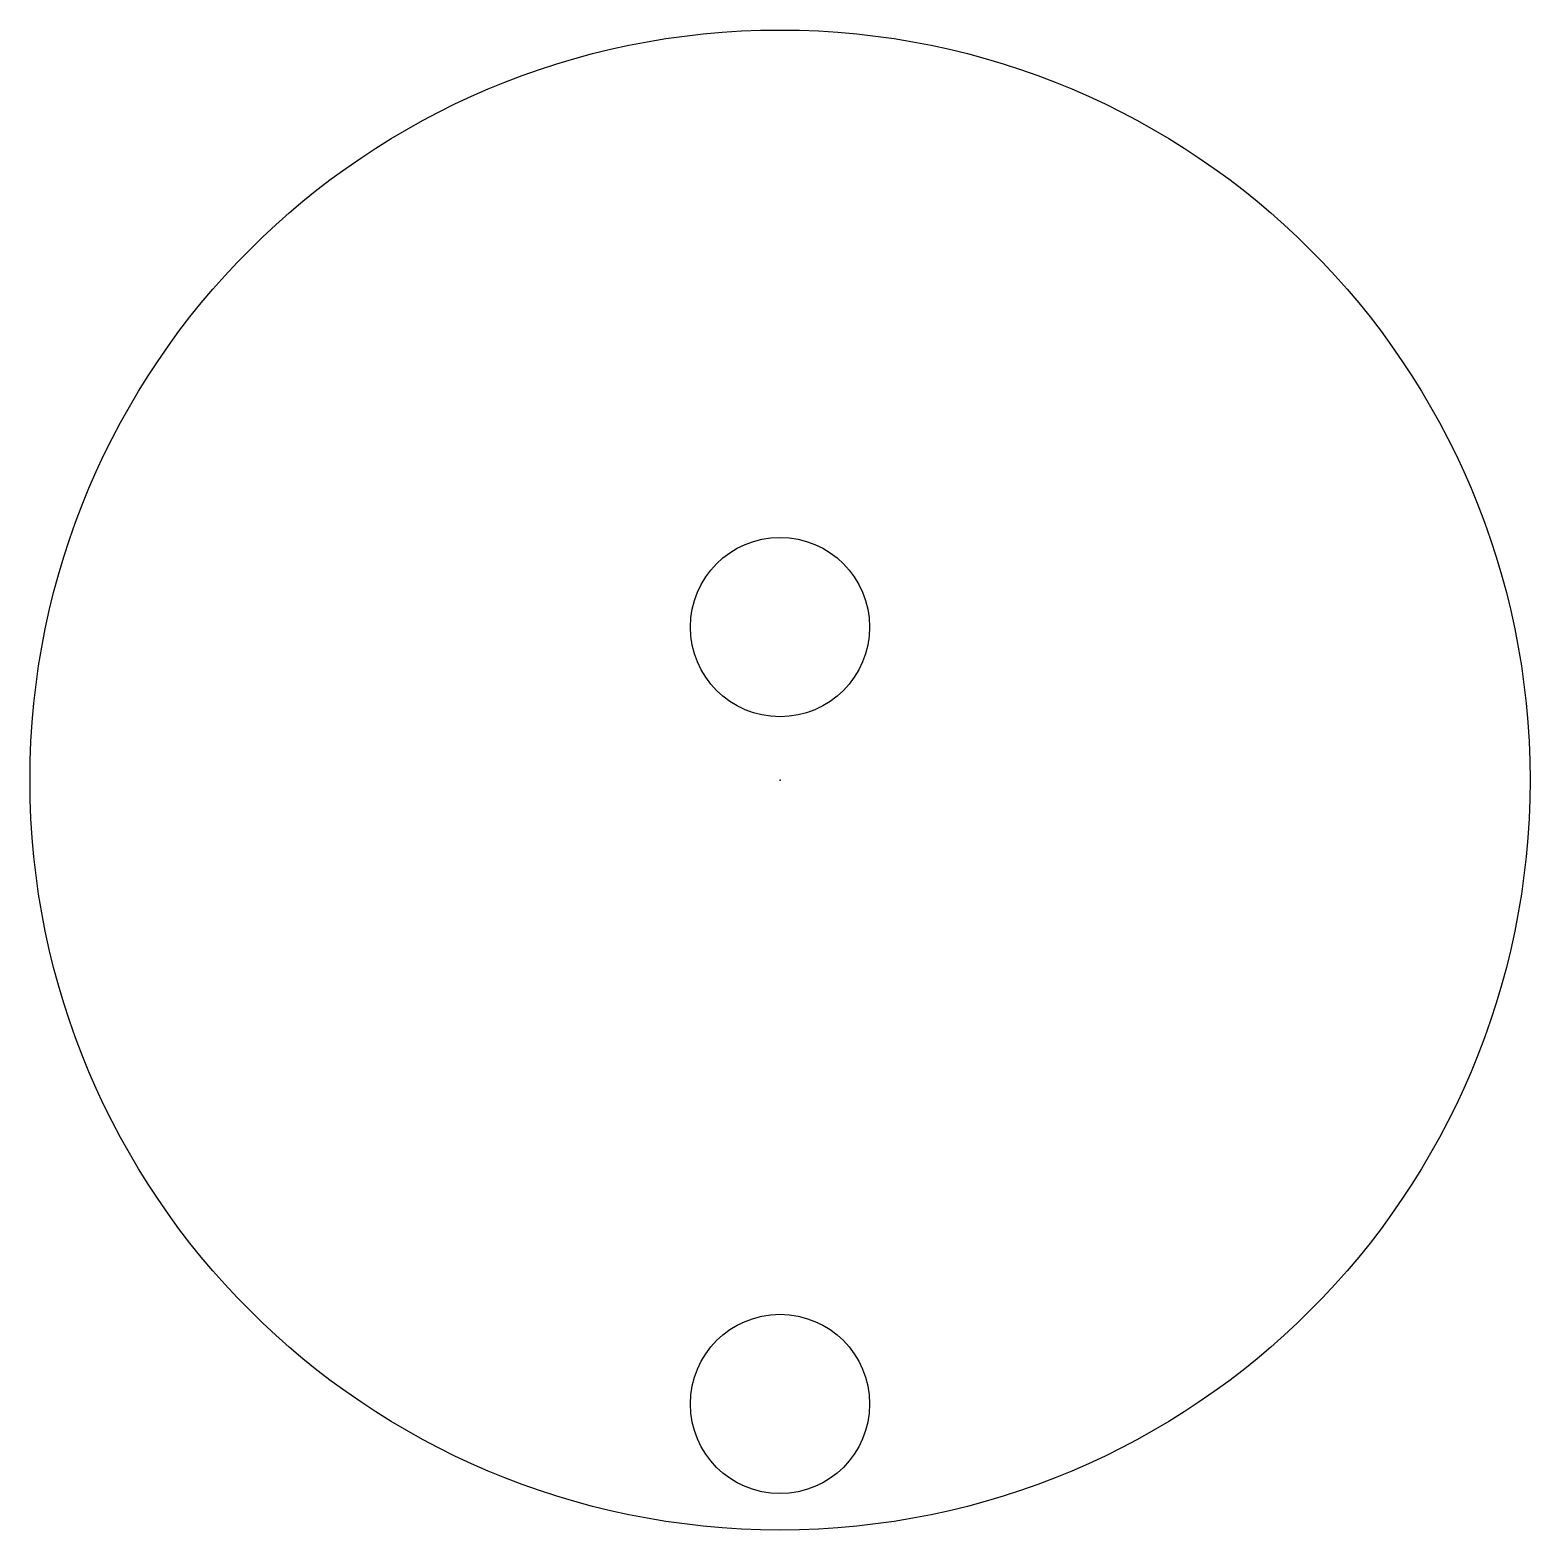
# Model space of a CAD drawing. Header units: centimetres. Extents: x -1.25 to 1.25, y -1.25 to 1.25.
import ezdxf

# ---------------------------------------------------------------- set-up
doc = ezdxf.new("R2010")
doc.units = ezdxf.units.CM
doc.header["$MEASUREMENT"] = 0
doc.layers.add('Platte v3_Sketch1', color=7, linetype='Continuous')
doc.layers.add('Platte v3_Sketch4', color=7, linetype='Continuous')

msp = doc.modelspace()

# ---------------------------------------------------------------- linework, layer by layer
at = {"layer": 'Platte v3_Sketch1'}
for centre, radius in [((0, 0), 1.255), ((0, 0.2559), 0.15), ((0, -1.0441), 0.15)]:
    msp.add_circle(centre, radius, dxfattribs=at)
msp.add_point((0, 0), dxfattribs=at)
at = {"layer": 'Platte v3_Sketch4'}
msp.add_point((0, 0), dxfattribs=at)

doc.saveas('drawing.dxf')
